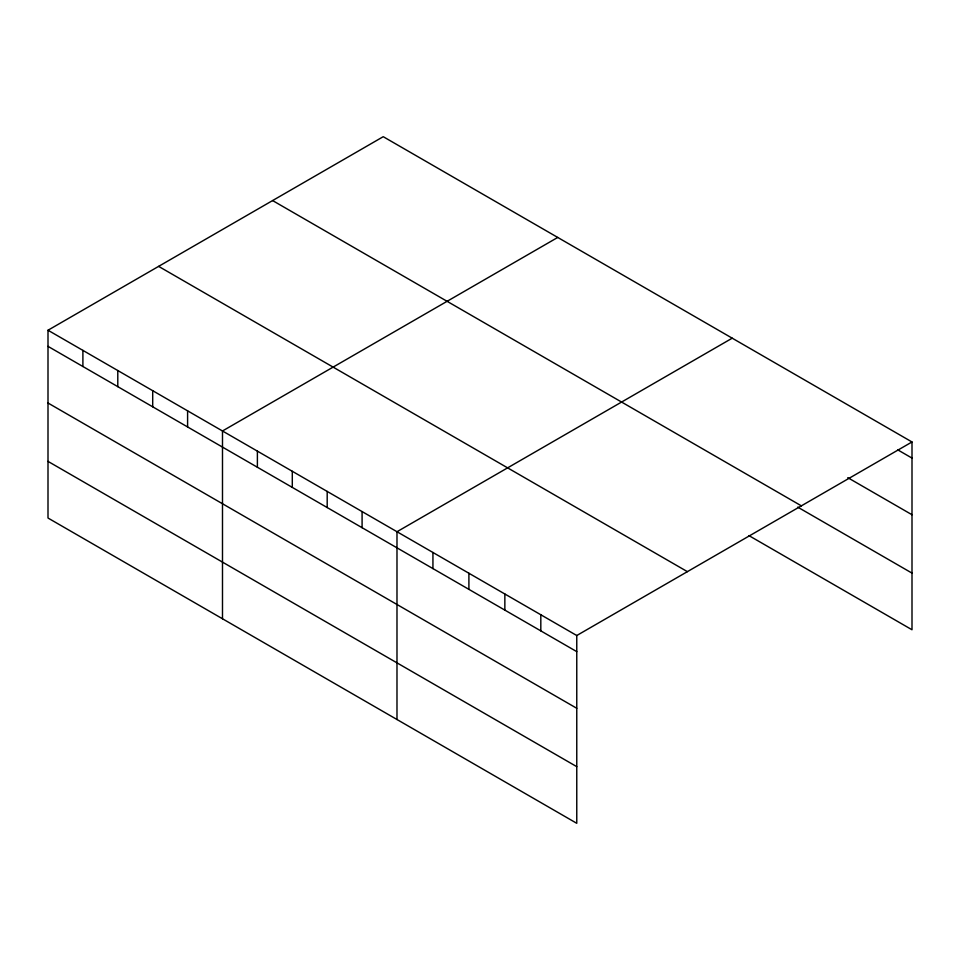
<?xml version="1.0" encoding="UTF-8"?>
<svg xmlns="http://www.w3.org/2000/svg" width="960" height="960" viewBox="0 0 960 960"><rect width="100%" height="100%" fill="white"/><g stroke="black" fill="none" stroke-linecap="round" stroke-linejoin="round"><path stroke-width="1.44" d="M48 330.24L576.768 635.52L576.768 823.308L48 518.028L48 330.24L383.232 136.692L912 441.972L912 629.76L748.908 535.596M557.724 237.444L222.492 430.98L222.492 618.768M732.216 338.184L396.984 531.732L396.984 719.508M576.768 635.52L912 441.972M897.876 449.928L912 458.088M847.788 477.672L912 514.74M272.604 200.568L801.372 505.848M797.712 507.12L912 573.108M158.628 266.376L687.396 571.656M48 346.356L576.768 651.636M48 403.008L576.768 708.288M48 461.376L576.768 766.656M540.816 614.76L540.816 630.876M504.852 594L504.852 610.116M468.9 573.24L468.9 589.356M432.936 552.492L432.936 568.596M362.088 511.584L362.088 527.688M327.192 491.424L327.192 507.54M292.296 471.276L292.296 487.392M257.388 451.128L257.388 467.244M187.596 410.832L187.596 426.948M152.7 390.684L152.7 406.8M117.792 370.536L117.792 386.652M82.896 350.388L82.896 366.504"/></g></svg>
